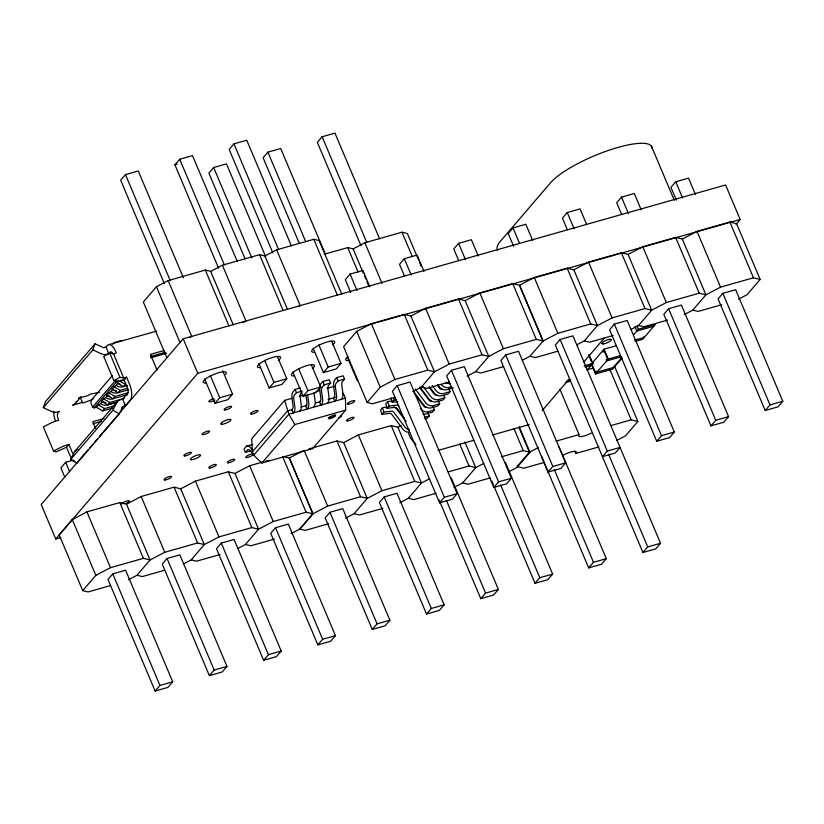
<?xml version="1.0" encoding="UTF-8"?>
<svg xmlns="http://www.w3.org/2000/svg" width="824" height="824" viewBox="0 0 824 824"><rect width="100%" height="100%" fill="white"/><g stroke="black" fill="none" stroke-linecap="round" stroke-linejoin="round"><path stroke-width="1.24" d="M73.748 454.251A4.923 2.132 74.2 0 1 71.966 451.686L68.907 444.445L66.507 447.236L56.063 451.892L53.56 451.027L43.353 426.873L50.964 423.021A7.385 1.833 -22.9 0 1 55.867 421.085L58.7 420.281L58.236 419.179A4.923 2.132 74.2 0 1 57.979 412.927L59.256 411.433L56.897 412.103A7.385 6.396 40.6 0 1 51.891 411.629L43.322 407.664L45.536 401.556L95.048 343.773L103.628 347.728L105.987 347.058L107.264 345.575A12.309 5.315 74.2 0 1 115.896 351.889L116.359 352.991L113.527 353.795L109.746 353.166L103.68 356.462L113.887 380.626L117.657 381.244A7.385 1.833 -22.9 0 0 121.334 380.75L124.166 379.946L126.566 377.145L129.625 384.396A12.309 5.315 74.2 0 1 130.274 400.042L125.403 405.727L123.044 406.397L121.375 408.333M43.322 407.664L92.824 349.881L95.048 343.773M123.044 406.397L119.284 413.854L76.962 463.253L70.606 459.565L74.356 452.108A7.385 6.396 40.6 0 1 77.93 449.204M70.606 459.565L112.929 410.167L116.689 402.709A7.385 6.396 40.6 0 1 120.252 399.805L122.611 399.135L127.483 393.45A4.923 2.132 74.2 0 0 127.226 387.187L124.166 379.946M183.422 277.853L138.278 170.98L125.464 174.616L120.665 180.209L164.326 283.559M218.566 268.171L174.915 164.831L179.704 159.238L192.517 155.602L237.168 261.301M265.668 256.666L226.476 163.894L213.663 167.53L208.874 173.122L245.088 258.849M291.408 245.912L246.757 140.224L233.944 143.85L229.154 149.443L272.806 252.793M325.367 254.204L280.716 148.516L267.903 152.141L263.113 157.734L299.328 243.471M341.733 294.065L319.156 240.598L313.8 239.3L276.648 249.837L264.906 255.986L259.56 254.678L222.408 265.215L210.666 271.364L205.32 270.056L168.158 280.593L156.426 286.742L143.335 302.027L166.891 357.812M112.795 344.267L114.279 342.547L121.674 340.446M92.824 349.881L101.404 353.846A7.385 6.396 40.6 0 0 106.409 354.32L108.768 353.651L110.045 352.157A4.923 2.132 74.2 0 1 113.187 354.021M75.139 403.698L81.051 396.797A7.385 6.396 40.6 0 1 78.548 398.239L88.292 395.479A2.462 0.608 -22.9 0 1 92.185 393.759L99.58 392.276M91.732 399.671L112.28 375.692M379.607 238.826L334.956 133.127L322.143 136.763L317.353 142.356L361.005 245.707M102.691 401.401L96.305 407.262L94.173 407.87L92.638 407.077L115.659 380.214M94.173 407.87L117.193 381.007M109.746 396.313A7.385 6.396 40.6 0 1 108.644 395.788L107.882 395.345L101.496 401.206L107.81 404.831L117.605 402.05M113.836 389.721L113.063 389.288L106.687 395.149L113.001 398.775L115 396.437L128.462 392.626M118.254 383.222L111.879 389.093L118.193 392.708L120.191 390.38L127.535 388.3M118.399 381.481L117.07 383.036L123.384 386.652L125.382 384.324L119.068 380.709L120.85 380.194M96.305 407.262L102.619 410.888L104.617 408.56L114.412 405.779M107.81 404.831L109.808 402.503L124.496 398.332M74.85 451.305L117.173 401.906M72.646 460.307L65.663 462.295L60.873 467.888L64.797 477.178M87.972 449.925L41.2 504.515L55.764 538.999L60.719 537.588M89.641 447.978L92.978 444.074M94.657 442.127L97.16 439.202M99.663 436.277L183.185 338.798L725.604 184.988L740.168 219.472L735.997 224.344M263.062 461.934L249.662 465.735L234.984 473.429L228.3 471.792L195.422 481.123L180.744 488.807L174.06 487.18L141.172 496.501L126.505 504.185L119.82 502.558L86.932 511.879L72.265 519.573L59.163 534.858L82.73 590.643L88.075 591.941L110.375 585.627M55.764 538.999L197.75 373.282L740.168 219.472M204.62 378.937L214.93 403.348L219.72 397.755L232.533 394.119L222.707 370.872M232.533 394.119L227.743 399.712L214.93 403.348M369.77 286.742L362.9 270.478L350.087 274.104L345.297 279.697L350.694 292.489M82.73 590.643L95.831 575.358L110.498 567.664L143.386 558.342L150.071 559.97L164.738 552.286L197.626 542.965L204.311 544.592L218.978 536.908L251.866 527.576L258.551 529.214L273.228 521.52L306.106 512.198L312.79 513.826L299.699 529.111L291.16 533.591M258.86 363.559L269.17 387.96L273.959 382.367L286.773 378.741L277.441 356.658M112.785 573.865L107.995 579.457L155.128 691.017L167.942 687.391L172.731 681.798L125.598 570.229L112.785 573.865L159.918 685.434L155.128 691.017M286.773 378.741L281.983 384.334L269.17 387.96M424.01 271.364L417.14 255.09L404.327 258.726L399.537 264.319L404.45 275.937M291.902 398.322L284.651 400.382L251.67 438.862L252.34 451.933L253.73 455.229L261.877 463.026L312.687 448.617L345.658 410.136L345.462 398.167L344.061 394.871L342.341 393.099M252.783 444.445L246.376 446.268L243.986 449.059L245.377 452.355L250.712 450.841M300.43 387.898L295.095 389.412L292.695 392.203A10.671 4.614 74.2 0 0 292.108 399.053L293.014 405.501A4.594 1.988 74.2 0 1 292.541 408.776L291.748 409.713L293.138 413.009L294.147 411.794A8.292 3.584 74.2 0 0 294.858 406.809L293.818 399.259A6.973 3.018 74.2 0 1 294.147 395.499L296.486 392.708L301.821 391.194M128.441 579.736L136.969 575.255L150.071 559.97L126.505 504.185M245.377 452.355L247.756 449.647A6.973 3.018 74.2 0 1 249.991 450.409L253.905 454.601A8.292 3.584 74.2 0 0 254.245 454.899M302.13 391.771L300.554 393.687A6.973 3.018 74.2 0 0 300.224 397.446L301.265 404.986A8.292 3.584 74.2 0 1 300.554 409.981L299.545 411.186M252.34 451.933L287.473 410.918L292.396 409.528M467.105 376.166L475.644 371.696L488.735 356.411L503.413 348.717L536.29 339.395L542.975 341.023L519.419 285.238L512.734 283.611L479.846 292.932L465.169 300.626L458.484 298.988L425.606 308.32L410.929 316.004L404.244 314.377L371.356 323.698L356.689 331.382L343.598 346.667L367.154 402.452L372.51 403.76L394.799 397.436M292.819 371.851L303.129 396.251L307.918 390.658L320.732 387.033L311.4 364.95M313.099 348.171L323.41 372.582L328.199 366.989L341.012 363.353L331.691 341.27M253.73 455.229L288.863 414.214L345.462 398.167M167.035 558.476L162.235 564.069L209.368 675.639L222.181 672.003L226.971 666.41L179.848 554.851L167.035 558.476L214.158 670.046L209.368 675.639M327.303 403.317L328.312 402.102A8.292 3.584 74.2 0 0 329.023 397.117L327.983 389.577A6.973 3.018 74.2 0 1 328.312 385.807L330.651 383.016L329.26 379.72L322.853 381.533L320.454 384.334A10.671 4.614 74.2 0 0 319.877 386.157M320.732 387.033L315.942 392.626L303.129 396.251M341.012 363.353L336.223 368.946L323.41 372.582M330.651 383.016L324.244 384.829L321.906 387.63A6.973 3.018 74.2 0 0 321.576 391.39L322.617 398.929A8.292 3.584 74.2 0 1 321.906 403.925L320.897 405.13L319.506 401.834L320.309 400.907A4.594 1.988 74.2 0 0 320.773 397.632L319.867 391.184A10.671 4.614 74.2 0 1 319.681 387.867M261.877 463.026L294.848 424.545L345.658 410.136M336.738 377.598L334.338 380.4A10.671 4.614 74.2 0 0 333.751 387.249L334.657 393.697A4.594 1.988 74.2 0 1 334.183 396.972L333.39 397.899L334.781 401.195L335.79 399.99A8.292 3.584 74.2 0 0 336.501 394.995L335.461 387.455A6.973 3.018 74.2 0 1 335.79 383.696L338.128 380.894L344.535 379.081L343.144 375.785L336.738 377.598L338.128 380.894M313.429 407.252L314.438 406.036A8.292 3.584 74.2 0 0 315.149 401.051L314.109 393.512A6.973 3.018 74.2 0 1 314.037 392.626M478.26 255.986L471.38 239.712L458.566 243.348L453.777 248.941L458.69 260.559M344.535 379.081L342.197 381.873A6.973 3.018 74.2 0 0 341.867 385.642L342.908 393.182A8.292 3.584 74.2 0 1 342.197 398.167L341.188 399.382M183.742 563.791L191.22 559.877L204.311 544.592L180.744 488.807M221.275 543.098L216.485 548.691L263.608 660.261L276.421 656.625L281.211 651.032L234.088 539.462L221.275 543.098L268.397 654.668L263.608 660.261M532.695 240.546L525.815 224.272L513.002 227.908L508.212 233.501L513.61 246.283M237.992 548.413L245.459 544.499L258.551 529.214L234.984 473.429M367.154 402.452L380.255 387.167L394.923 379.483L427.811 370.161L434.495 371.789L449.162 364.105L482.05 354.773L488.735 356.411L465.169 300.626M275.515 527.721L270.725 533.313L317.848 644.873L330.661 641.247L335.45 635.654L288.328 524.085L275.515 527.721L322.637 639.28L317.848 644.873M397.219 385.673L392.42 391.266L439.553 502.836L452.366 499.2L457.155 493.607L410.033 382.048L397.219 385.673L444.342 497.243L439.553 502.836M386.94 407.066L382.521 407.643L380.606 409.878L381.852 414.4L389.577 413.391A2.215 1.916 40.6 0 1 391.771 414.359L402.854 429.098A7.138 6.19 40.6 0 0 409.744 432.26M392.131 401.01L387.713 401.587L385.797 403.822L387.043 408.344L394.768 407.324A2.215 1.916 40.6 0 1 396.962 408.302L404.347 418.128M381.852 414.4L383.768 412.165L391.493 411.145A2.215 1.916 40.6 0 1 393.687 412.124L404.769 426.863A7.138 6.19 40.6 0 0 409.497 429.912M387.043 408.344L388.959 406.108L396.684 405.089A2.215 1.916 40.6 0 1 398.878 406.067M390.988 397.765L392.234 402.287L394.15 400.042L396.354 399.753M586.441 224.004L580.055 208.894L567.242 212.53L562.452 218.123L567.365 229.742M412.865 391.544L421.404 387.074L434.495 371.789L410.929 316.004M429.366 478.868L421.466 483.008L414.781 481.381L381.903 490.702L367.226 498.396L360.541 496.759L327.653 506.091L312.986 513.774L299.895 529.059L305.241 530.368L328.776 523.693M329.95 512.281L325.161 517.874L372.283 629.443L385.096 625.807L389.886 620.215L342.763 508.645L329.95 512.281L377.073 623.85L372.283 629.443M451.459 370.295L446.67 375.888L493.792 487.458L506.606 483.822L511.395 478.229L464.273 366.659L451.459 370.295L498.582 481.865L493.792 487.458M427.883 412.659L429.273 415.955L427.357 418.19L424.885 418.891M433.074 406.603L434.464 409.899L432.548 412.134L426.358 413.895A7.138 6.19 40.6 0 1 423.145 413.967M438.265 400.546L439.656 403.842L437.74 406.077L431.549 407.829A7.138 6.19 40.6 0 1 423.618 404.872L413.267 391.112M443.92 395.582L444.847 397.776L442.931 400.021L436.741 401.772A7.138 6.19 40.6 0 1 428.81 398.816L419.941 387.023M448.647 388.423L450.038 391.719L448.122 393.954L441.932 395.716A7.138 6.19 40.6 0 1 434.001 392.749L429.562 386.858M641.175 209.78L634.305 193.516L621.492 197.142L616.702 202.735L621.605 214.364M345.596 518.152L354.135 513.682L367.226 498.396L343.67 442.612L336.985 440.974L308.969 448.926M505.699 354.917L500.91 360.51L548.032 472.07L560.845 468.444L565.645 462.851L518.512 351.281L505.699 354.917L552.832 466.477L548.032 472.07M384.19 496.903L379.401 502.496L426.523 614.055L439.336 610.429L444.136 604.837L397.003 493.267L384.19 496.903L431.323 608.462L426.523 614.055M695.415 194.402L688.545 178.128L675.731 181.764L670.942 187.357L676.339 200.139M399.836 502.774L408.374 498.293L421.466 483.008L397.91 427.223L391.225 425.596L358.337 434.918L343.67 442.612M738.51 299.205L747.038 294.734L760.14 279.449L753.455 277.812L720.567 287.143L705.9 294.827L699.216 293.19L666.328 302.521L651.66 310.205L644.976 308.578L612.088 317.899L597.41 325.593L590.726 323.956L557.838 333.287L543.171 340.971L529.884 356.308L522.416 360.222M560.135 339.478L555.345 345.071L642.926 552.513L655.739 548.887L660.529 543.294L572.948 335.842L560.135 339.478L607.257 451.047L602.468 456.64L615.281 453.004L620.07 447.411L607.257 451.047M454.086 487.386L462.614 482.916L475.716 467.63L483.616 463.49M576.851 344.793L584.319 340.878L597.41 325.593L573.854 269.808L567.169 268.171L534.282 277.503L519.604 285.186L543.171 340.971M614.374 324.1L609.585 329.693L656.707 441.252L669.521 437.626L674.32 432.034L627.188 320.464L614.374 324.1L661.507 435.669L656.707 441.252M542.192 410.558L569.611 378.556M583.732 362.076L604.507 337.83M616.28 345.73L604.074 349.191L592.899 362.241L593.362 363.332L592.157 364.733L595.412 372.427L596.607 371.027L597.07 372.118L614.158 367.277M587.203 369.986L592.786 363.456L589.078 354.67M591.302 364.105L595.474 373.983L608.246 359.079L620.451 355.618M538.474 447.463L529.379 452.232L517.081 466.58L523.765 468.217L544.304 462.398M519.151 426.678L529.956 452.252L516.854 467.538L508.326 472.008M631.091 329.404L638.559 325.49L651.66 310.205L628.094 254.42L621.409 252.793L588.521 262.114L573.854 269.808M633.553 334.802L638.353 329.209L655.43 324.368L642.658 339.282L635.335 341.352M614.055 366.659L621.574 357.884M622.141 357.956L612.562 369.142L595.474 373.983M668.614 308.712L663.825 314.304L710.957 425.874L723.771 422.238L728.56 416.645L681.427 305.086L668.614 308.712L715.747 420.281L710.957 425.874M684.27 314.583L692.799 310.112L705.9 294.827L682.334 239.042L675.649 237.415L642.761 246.737L628.094 254.42M722.854 293.334L718.064 298.927L765.197 410.496L778.011 406.86L782.8 401.267L735.667 289.698L722.854 293.334L769.987 404.903L765.197 410.496M439.099 500.024L480.773 598.677L485.563 593.084L498.376 589.448L451.243 477.889M614.302 365.681L637.869 421.466L625.571 435.824L616.537 440.552M498.376 589.448L493.586 595.041L480.773 598.677M494.328 486.994L535.013 583.299L539.802 577.706L552.616 574.071L505.483 462.501M552.616 574.071L547.826 579.663L535.013 583.299M541.553 456.331L588.686 567.901L593.476 562.308L606.289 558.672L559.156 447.102M606.289 558.672L601.499 564.265L588.686 567.901M642.926 552.513L647.716 546.92L660.529 543.294M113.887 380.626L119.954 377.33L123.724 377.948L126.566 377.145M324.234 254.256L347.759 247.591L353.115 248.889L364.847 242.74L402.009 232.203L407.355 233.511L418.644 260.24M189.592 337.5L191.724 336.377L168.158 280.593M242.771 322.678L245.964 321L222.408 265.215M298.072 306.734L300.214 305.611L276.648 249.837M682.334 239.042L697.001 231.359L729.889 222.027L736.574 223.665L760.14 279.449M302.964 450.893L289.42 457.989L312.986 513.774M397.91 427.223L401.288 425.452M53.56 451.027L61.172 447.174A7.385 1.833 -22.9 0 1 66.075 445.248L68.907 444.445M174.915 164.831L177.242 164.161M108.727 344.669L156.591 331.094M163.986 350.55L150.432 354.392L157.127 370.254M150.493 356.493L165.284 352.301M150.627 357.822L166.592 353.3M127.545 385.436L122.683 386.806A7.385 6.396 40.6 0 1 117.029 386.003L116.266 385.56M92.442 399.516L84.893 402.277A2.462 0.608 -22.9 0 1 82.379 402.369L72.636 405.14A7.385 6.396 40.6 0 0 76.601 401.237M128.431 389.762L117.492 392.873A7.385 6.396 40.6 0 1 111.837 392.059L111.075 391.616M127.689 394.603L112.301 398.929A7.385 6.396 40.6 0 1 106.646 398.116L105.884 397.673M116.833 402.225L107.11 404.986A7.385 6.396 40.6 0 1 101.455 404.172L100.693 403.729M102.619 410.888L112.414 408.107M103.865 418.541L92.772 421.682L95.646 428.48M92.844 423.783L101.465 421.342M299.163 396.272L302.789 395.242M316.097 391.462L319.722 390.432M326.984 388.382L334.245 386.322M301.007 407.087L307.156 405.336M315.767 402.895L320.691 401.504M328.076 399.413L335.45 397.312M449.039 382.058L426.75 388.382L421.404 387.074M503.279 366.68L480.989 372.994L475.644 371.696M557.714 351.24L535.425 357.565L530.079 356.256M613.2 335.512L589.665 342.176L584.319 340.878M667.44 320.124L643.904 326.798L638.559 325.49M721.68 304.746L698.144 311.421L692.799 310.112M653.834 326.232L636.756 331.073L634.892 326.685M451.511 386.714L449.039 387.424A7.138 6.19 40.6 0 1 441.108 384.458M453.313 387.898L447.123 389.659A7.138 6.19 40.6 0 1 439.192 386.693L437.709 384.726M450.038 391.719L443.848 393.481A7.138 6.19 40.6 0 1 435.917 390.514L432.219 385.601M634.49 340.178L644.255 337.418L643.791 336.316M444.847 397.776L438.656 399.537A7.138 6.19 40.6 0 1 430.725 396.571L423.33 386.744M439.656 403.842L433.465 405.593A7.138 6.19 40.6 0 1 425.534 402.637L415.183 388.877M584.247 365.877L592.786 363.456M585.091 367.051L591.189 365.32L590.726 364.229M621.296 356.782L606.649 360.943L606.186 359.841L607.391 358.44L604.136 350.756L602.941 352.157L602.478 351.055M434.464 409.899L428.274 411.65A7.138 6.19 40.6 0 1 420.343 408.694M587.09 369.873L593.125 368.163M265.493 461.244L269.149 460.214M424.319 417.356L429.273 415.955M566.964 380.657L570.63 379.617M565.367 382.521L570.249 381.141M438.049 450.429L473.769 440.294M492.247 435.062L529.193 424.576M556.128 441.118L579.076 434.608A9.847 2.451 -22.9 0 0 581.394 436.555A9.847 2.451 -22.9 0 0 591.395 433.115M610.656 425.658L631.184 419.838L637.869 421.466M448.318 471.874L469.031 465.993L475.716 467.63L464.911 442.066M501.342 456.836L523.271 450.615L529.956 452.252M563.554 454.941A9.847 2.451 -22.9 0 1 573.556 451.49A9.847 2.451 -22.9 0 1 575.873 453.437L598.821 446.938M164.615 570.239L142.325 576.563L136.969 575.255M220.101 554.511L196.565 561.185L191.22 559.877M274.341 539.133L250.805 545.797L245.459 544.499M383.016 508.315L359.48 514.979L354.135 513.682M436.02 493.277L413.72 499.602L408.374 498.293M490.259 477.899L467.96 484.224L462.614 482.916M444.342 497.243L457.155 493.607M498.582 481.865L511.395 478.229M552.832 466.477L565.645 462.851M661.507 435.669L674.32 432.034M715.747 420.281L728.56 416.645M769.987 404.903L782.8 401.267M159.918 685.434L172.731 681.798M214.158 670.046L226.971 666.41M268.397 654.668L281.211 651.032M322.637 639.28L335.45 635.654M377.073 623.85L389.886 620.215M431.323 608.462L444.136 604.837M392.234 402.287L397.755 401.556M113.877 386.765L120.191 390.38M108.686 392.821L115 396.437M103.494 398.878L109.808 402.503M98.303 404.934L104.617 408.56M112.929 410.167L119.284 413.854M252.958 450.368L250.455 447.669A10.671 4.614 74.2 0 0 246.376 446.268M415.996 444.661L410.434 437.956L408.57 433.558M437.307 385.22L439.532 388.166A2.215 1.916 40.6 0 0 441.994 389.082M429.16 387.342L434.341 394.222A2.215 1.916 40.6 0 0 436.802 395.149M419.54 387.507L429.149 400.279A2.215 1.916 40.6 0 0 431.611 401.206M414.348 393.563L423.958 406.345A2.215 1.916 40.6 0 0 426.42 407.262M406.17 421.569L397.292 409.775A7.138 6.19 40.6 0 0 393.573 407.015M294.848 424.545L288.863 414.214L284.651 400.382M729.889 222.027L753.455 277.812M697.001 231.359L720.567 287.143M675.731 181.764L682.602 198.038M651.382 146.054L674.248 200.18M675.649 237.415L699.216 293.19M642.761 246.737L666.328 302.521M621.492 197.142L628.362 213.416M621.409 252.793L644.976 308.578M636.962 325.913L638.353 329.209M588.521 262.114L612.088 317.899M567.242 212.53L574.122 228.794M604.074 349.191L608.246 359.079M567.169 268.171L590.726 323.956M610.069 369.863L631.184 419.838M588.676 355.144L591.467 361.726M534.282 277.503L557.838 333.287M513.002 227.908L519.388 243.018M608.524 454.148L647.716 546.92M559.929 389.288L579.076 434.608M512.734 283.611L536.29 339.395M574.894 451.119L575.873 453.437M479.846 292.932L503.413 348.717M554.284 469.526L593.476 562.308M458.566 243.348L465.447 259.612M519.079 427.821L529.379 452.232M513.939 428.532L523.271 450.615M458.484 298.988L482.05 354.773M419.622 262.568L421.095 266.049M402.009 232.203L412.309 256.614M500.611 484.924L539.802 577.706M425.606 308.32L449.162 364.105M404.327 258.726L411.197 275M491.856 481.123L493.339 484.646M459.699 443.92L469.031 465.993M404.244 314.377L427.811 370.161M322.143 136.763L366.793 242.462M364.847 242.74L382.027 283.415M353.115 248.889L363.415 273.3M364.404 275.618L365.877 279.109M366.855 281.437L368.328 284.919M347.759 247.591L358.069 271.992M446.371 500.312L485.563 593.084M371.356 323.698L394.923 379.483M350.087 274.104L356.957 290.378M356.689 331.382L380.255 387.167M313.8 239.3L337.366 295.074M391.225 425.596L414.781 481.381M267.903 152.141L305.601 241.401M347.553 357.626L357.369 380.873M358.337 434.918L381.903 490.702M233.944 143.85L278.594 249.548M318.878 344.906L328.199 366.989M322.853 381.533L324.244 384.829M264.906 255.986L287.494 309.443M259.56 254.678L283.126 310.463M336.985 440.974L360.541 496.759M213.663 167.53L251.856 257.953M298.587 368.586L307.918 390.658M295.095 389.412L296.486 392.708M304.097 450.306L327.653 506.091M179.704 159.238L224.355 264.926M264.628 360.294L273.959 382.367M210.666 271.364L233.254 324.821M312.79 513.826L289.234 458.041L282.55 456.414L306.106 512.198M205.32 270.056L228.887 325.841M249.662 465.735L273.228 521.52M125.464 174.616L170.105 280.315M210.388 375.672L219.72 397.755M183.185 338.798L197.75 373.282M156.426 286.742L179.993 342.526M228.3 471.792L251.866 527.576M195.422 481.123L218.978 536.908M174.06 487.18L197.626 542.965M113.527 353.795L123.724 377.948M109.746 353.166L119.954 377.33M105.987 347.058L108.768 353.651M122.611 399.135L125.403 405.727M141.172 496.501L164.738 552.286M92.638 407.077L91.155 403.564A4.182 3.626 40.6 0 1 93.215 398.795M80.525 397.982L82.379 402.38M119.82 502.558L143.386 558.342M66.507 447.236L69.576 454.488A12.309 5.315 74.2 0 0 71.204 457.65M86.932 511.879L110.498 567.664M65.663 462.295L69.587 471.586M72.265 519.573L95.831 575.358M393.532 397.786L394.15 400.042M387.713 401.587L388.959 406.108M382.521 407.643L383.768 412.165M305.982 395.118L306.889 401.566A4.594 1.988 74.2 0 1 306.425 404.841L305.622 405.779L307.022 409.065L308.032 407.859A8.292 3.584 74.2 0 0 308.743 402.874L307.702 395.324A6.973 3.018 74.2 0 1 307.64 394.449M205.794 383.067A12.504 3.111 -22.9 0 1 212.819 374.868A12.504 3.111 -22.9 0 1 225.58 374.353M214.961 399.99A4.058 1.009 -22.9 0 1 208.853 401.721A4.058 1.009 -22.9 0 1 213.89 398.548M121.911 504.154A4.058 1.009 -22.9 0 1 125.001 501.692A4.058 1.009 -22.9 0 1 129.337 500.889A4.058 1.009 -22.9 0 1 126.247 503.351M340.786 415.409A4.058 1.009 -22.9 0 1 338.51 418.067M293.993 375.981A12.504 3.111 -22.9 0 1 294.807 371.13A12.504 3.111 -22.9 0 1 310.452 364.836A12.504 3.111 -22.9 0 1 312.358 368.596M348.233 360.593A12.504 3.111 -22.9 0 1 347.738 356.699M260.034 367.689A12.504 3.111 -22.9 0 1 260.858 362.838A12.504 3.111 -22.9 0 1 276.493 356.545A12.504 3.111 -22.9 0 1 278.399 360.304M314.274 352.301A12.504 3.111 -22.9 0 1 315.098 347.45A12.504 3.111 -22.9 0 1 330.733 341.167A12.504 3.111 -22.9 0 1 332.639 344.916M497.727 250.218A56.609 14.08 -22.9 0 1 500.333 241.37L550.545 182.763A56.609 14.08 -22.9 0 1 609.224 150.143A56.609 14.08 -22.9 0 1 652.093 148.423M334.904 414.853A3.893 0.968 -22.9 0 1 331.65 416.8A3.893 0.968 -22.9 0 1 328.251 417.531M450.192 383.829A7.138 6.19 40.6 0 1 446.011 382.264M447.185 383.026A2.215 1.916 40.6 0 1 445.526 382.81M74.974 461.45A12.309 5.315 74.2 0 1 73.058 460.049M55.167 420.209A12.309 5.315 74.2 0 1 53.735 411.176M124.465 380.812A7.385 6.396 40.6 0 1 122.22 379.936M120.119 384.19A7.385 6.396 40.6 0 1 119.027 383.665M105.699 402.72A7.385 6.396 40.6 0 1 103.453 401.844M116.081 390.607A7.385 6.396 40.6 0 1 114.938 390.257M202.982 434.639A4.058 1.009 -22.9 0 0 209.409 431.807A4.058 1.009 -22.9 0 0 205.269 431.972A4.058 1.009 -22.9 0 0 202.982 434.639M246.541 457.588A4.058 1.009 -22.9 0 0 252.968 454.755A4.058 1.009 -22.9 0 0 248.827 454.93A4.058 1.009 -22.9 0 0 246.541 457.588M184.731 455.94A4.058 1.009 -22.9 0 0 191.158 453.107A4.058 1.009 -22.9 0 0 187.017 453.272A4.058 1.009 -22.9 0 0 184.731 455.94M224.942 409.95A4.058 1.009 -22.9 0 0 231.369 407.118A4.058 1.009 -22.9 0 0 227.228 407.283A4.058 1.009 -22.9 0 0 224.942 409.95M348.119 404.234A4.058 1.009 -22.9 0 0 354.547 401.401A4.058 1.009 -22.9 0 0 350.396 401.566A4.058 1.009 -22.9 0 0 348.119 404.234M228.114 462.82A4.058 1.009 -22.9 0 0 234.541 459.988A4.058 1.009 -22.9 0 0 230.401 460.153A4.058 1.009 -22.9 0 0 228.114 462.82M191.528 459.72A5.541 1.38 -22.9 0 0 200.294 455.857A5.541 1.38 -22.9 0 0 194.639 456.084A5.541 1.38 -22.9 0 0 191.528 459.72M164.903 480.021A4.058 1.009 -22.9 0 0 171.33 477.189A4.058 1.009 -22.9 0 0 167.19 477.353A4.058 1.009 -22.9 0 0 164.903 480.021M347.347 420.94A4.058 1.009 -22.9 0 0 353.774 418.108A4.058 1.009 -22.9 0 0 349.633 418.273A4.058 1.009 -22.9 0 0 347.347 420.94M221.872 424.298A5.541 1.38 -22.9 0 0 230.638 420.446A5.541 1.38 -22.9 0 0 224.993 420.673A5.541 1.38 -22.9 0 0 221.872 424.298M209.667 468.053A4.058 1.009 -22.9 0 0 216.094 465.22A4.058 1.009 -22.9 0 0 211.943 465.385A4.058 1.009 -22.9 0 0 209.667 468.053M251.372 414.101A4.058 1.009 -22.9 0 0 257.799 411.279A4.058 1.009 -22.9 0 0 253.658 411.444A4.058 1.009 -22.9 0 0 251.372 414.101M603.693 343.876A5.294 1.318 -22.9 0 0 611.418 339.828A5.294 1.318 -22.9 0 0 604.507 341.105A5.294 1.318 -22.9 0 0 603.693 343.876M329.93 418.644A3.893 0.968 -22.9 0 0 335.605 415.667A3.893 0.968 -22.9 0 0 330.527 416.614A3.893 0.968 -22.9 0 0 329.93 418.644"/></g></svg>
